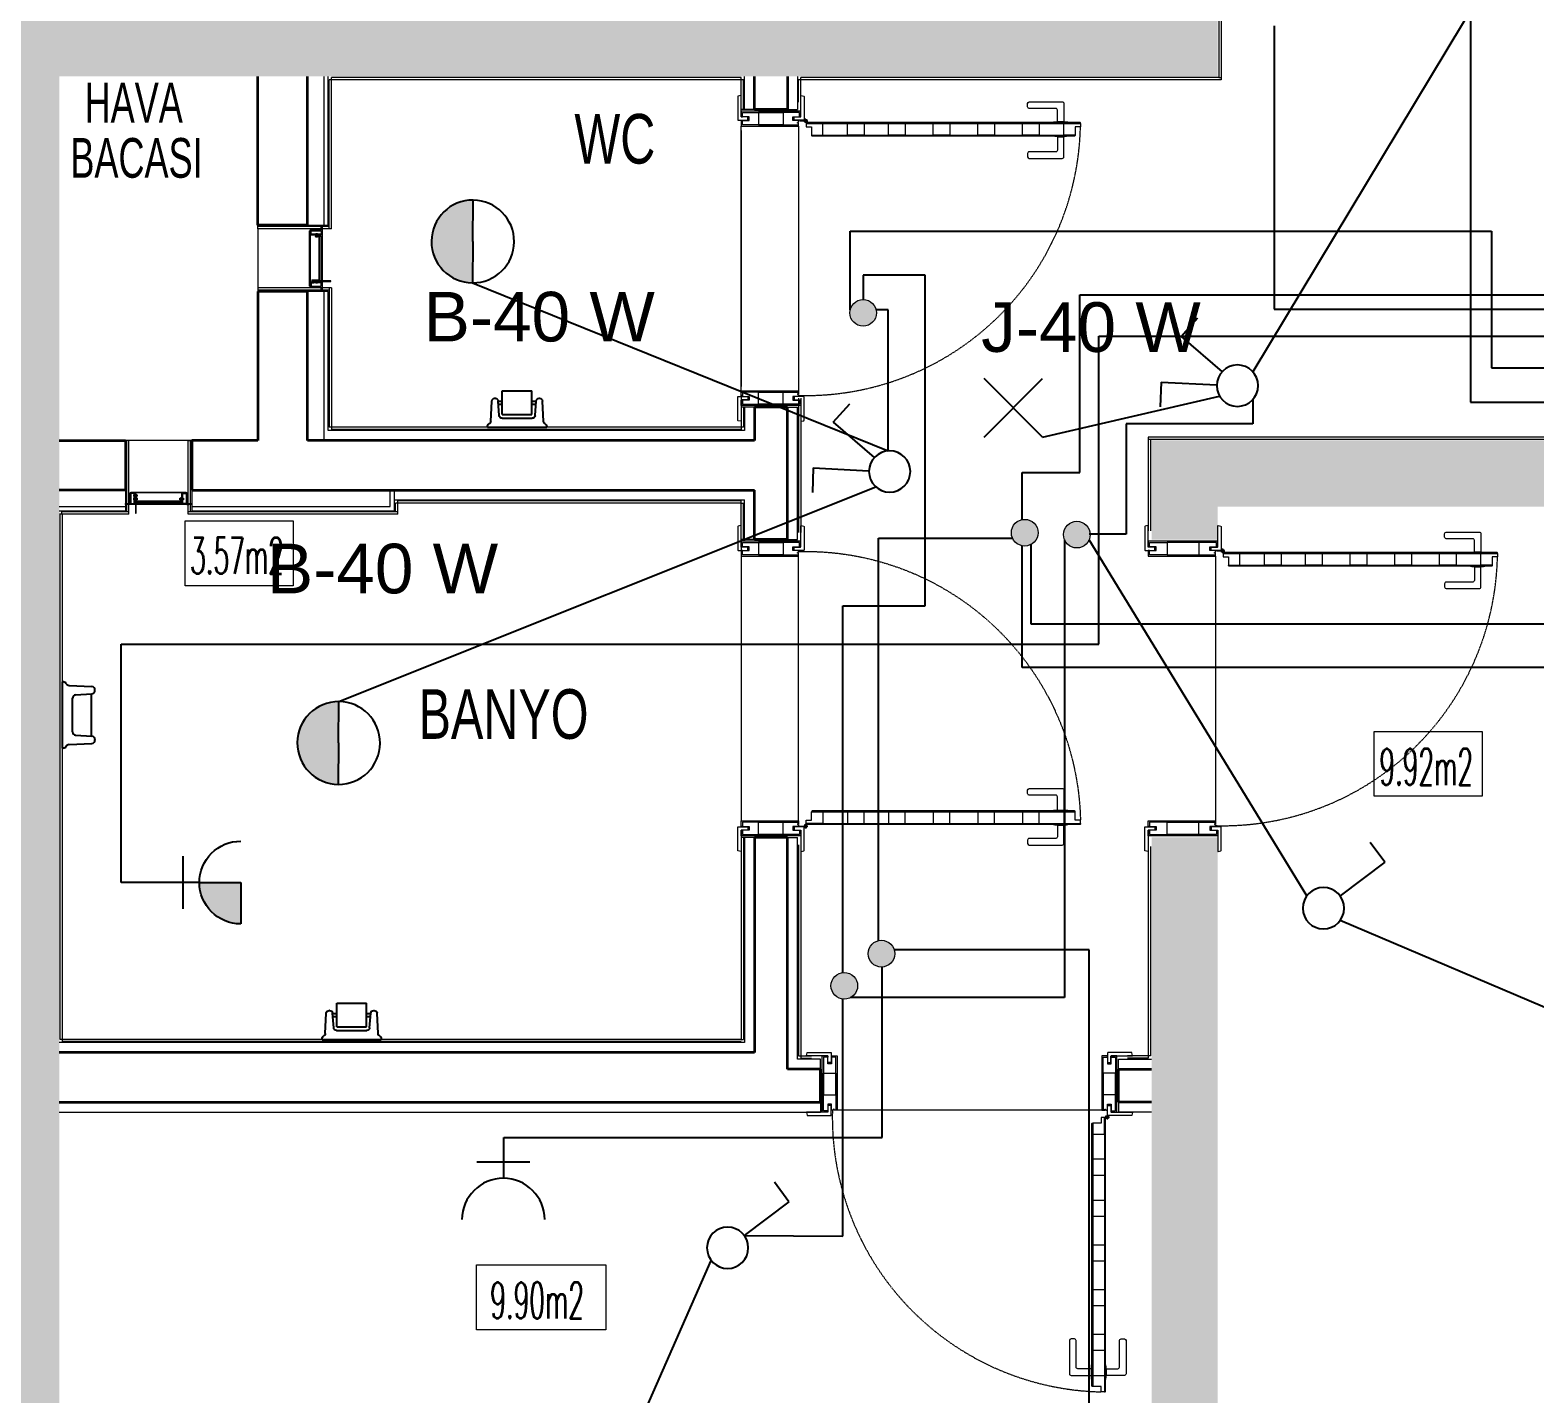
# Model space of a CAD drawing. Header units: millimetres. Extents: x -4402 to 30102, y 1696 to 6551.
# Drawn here: x 19515.5 to 19970.2, y 3876.8 to 4289 of the extents above; entities that cross this region are included whole.
import ezdxf

# ---------------------------------------------------------------- set-up
doc = ezdxf.new("R2010")
doc.units = ezdxf.units.MM
doc.linetypes.add('HIDDEN', pattern=[0.375, 0.25, -0.125])
for name, color, linetype, lineweight in [('ARMATUR', 1, 'Continuous', 20), ('D', 4, 'Continuous', 35), ('HA', 8, 'Continuous', 20), ('I', 3, 'Continuous', 18), ('KP', 1, 'Continuous', 20), ('MH', 20, 'Continuous', 20), ('P', 1, 'Continuous', 20), ('S', 6, 'Continuous', 20), ('TF', 1, 'Continuous', 20), ('YA', 3, 'Continuous', 13), ('YYM', 20, 'Continuous', 18)]:
    doc.layers.add(name, color=color, linetype=linetype, lineweight=lineweight)
for name, color, linetype in [('BOYA', 253, 'Continuous'), ('ELEKTRİK YAZI', 2, 'Continuous'), ('LİNYE', 4, 'Continuous'), ('SEMBOL', 1, 'Continuous'), ('VTCONT', 1, 'Continuous')]:
    doc.layers.add(name, color=color, linetype=linetype)
doc.layers.get('TF').off()
doc.styles.add('1', font='arial.ttf', dxfattribs={"height": 18})
doc.styles.add('SIMPLEX', font='SIMPLEX.SHX', dxfattribs={"width": 0.65, "height": 10})
doc.styles.get("Standard").update_dxf_attribs({"font": 'arial.ttf'})

# ---------------------------------------------------------------- blocks, each defined once
blk = doc.blocks.new('KP-90-3')
at = {"layer": 'KP'}
for p, q in [((9.67, -3.4), (12.18, -3.4)), ((11.5, -4.05), (11.5, -2.72)), ((86.8, -3.83), (90.3, -3.83)), ((87.55, -3.68), (89.55, -3.68)), ((86.8, -8.11), (90.3, -8.11)), ((87.55, -8.26), (89.55, -8.26))]:
    blk.add_line(p, q, dxfattribs=at)
at = {"layer": 'KP', "ltscale": 3}
blk.add_line((9.38, -5), (9.38, -85), dxfattribs=at)
at = {"layer": 'KP', "color": 1, "ltscale": 3}
for points in [[(-11, -3.25), (-9.1, -3.25, 0.414214), (-9, -3.15), (-9, -2.35, 0.414214), (-9.1, -2.25), (-10.9, -2.25, -0.414214), (-11, -2.15), (-11, 4.14, 0.453592), (-11.11, 4.23), (-11.91, 4.06, 0.375902), (-12, 3.96), (-12, -3.15, 0.414214), (-11.9, -3.25), (-11, -3.25)], [(10, -3.25), (8.1, -3.25, -0.414214), (8, -3.15), (8, -2.35, -0.414214), (8.1, -2.25), (9.9, -2.25, 0.414214), (10, -2.15), (10, 4.14, -0.453592), (10.11, 4.23), (10.91, 4.06, -0.375902), (11, 3.96), (11, -3.15, -0.414214), (10.9, -3.25), (10, -3.25)], [(-11, -86.75), (-9.1, -86.75, -0.414214), (-9, -86.85), (-9, -87.65, -0.414214), (-9.1, -87.75), (-10.9, -87.75, 0.414214), (-11, -87.85), (-11, -94.14, -0.453592), (-11.11, -94.23), (-11.91, -94.06, -0.375902), (-12, -93.96), (-12, -86.85, -0.414214), (-11.9, -86.75), (-11, -86.75)], [(10, -86.75), (8.1, -86.75, 0.414214), (8, -86.85), (8, -87.65, 0.414214), (8.1, -87.75), (9.9, -87.75, -0.414214), (10, -87.85), (10, -94.14, 0.453592), (10.11, -94.23), (10.91, -94.06, 0.375902), (11, -93.96), (11, -86.85, 0.414214), (10.9, -86.75), (10, -86.75)]]:
    blk.add_lwpolyline(points, format="xyb", dxfattribs=at)
at = {"layer": 'KP'}
for points in [[(87.55, -3.68), (87.55, -0.2, 0.414214), (87.05, 0.3), (79.05, 0.3, -0.414214), (78.55, 0.8), (78.55, 1.79, -0.410092), (79.05, 2.3), (89.05, 2.3, -0.414214), (89.55, 1.8), (89.55, -3.68)], [(90.75, -3.9), (90.75, -3.88, 0.414214), (90.7, -3.83), (86.4, -3.83, 0.414214), (86.35, -3.88), (86.35, -3.9)], [(87.55, -8.26), (87.55, -12.3, -0.414214), (87.05, -12.8), (79.05, -12.8, 0.414214), (78.55, -13.3), (78.55, -14.29, 0.410092), (79.05, -14.8), (89.05, -14.8, 0.414214), (89.55, -14.3), (89.55, -8.26)], [(90.75, -8.04), (90.75, -8.06, -0.414214), (90.7, -8.11), (86.4, -8.11, -0.414214), (86.35, -8.06), (86.35, -8.04)]]:
    blk.add_lwpolyline(points, format="xyb", dxfattribs=at)
at = {"layer": 'KP', "ltscale": 3}
for points in [[(9.6, -2.2), (10, -2.2), (10, -0.5), (-11, -0.5), (-11, -2.2), (-10.6, -2.2)], [(-10.6, -3.3), (-11, -3.3), (-11, -5), (9.38, -5), (9.38, -4.6)], [(-10.6, -2.2), (-10.6, -0.9), (-5.25, -0.9), (-5.25, -4.6), (-10.6, -4.6), (-10.6, -4.1), (-10.6, -4.1), (-10.6, -3.9), (-10.6, -3.9), (-10.6, -3.3), (-8.6, -3.3), (-8.6, -2.2), (-10.6, -2.2)], [(4.25, -0.9), (-5.25, -0.9), (-5.25, -4.6), (4.25, -4.6)], [(9.6, -2.2), (9.6, -0.9), (4.25, -0.9), (4.25, -4.6), (9.38, -4.6), (9.38, -4.1), (9.08, -4.1), (9.08, -3.9), (9.38, -3.9), (9.38, -3.3), (7.6, -3.3), (7.6, -2.2), (9.6, -2.2)], [(11.65, -4.22), (11.65, -5.22), (13.3, -5.22), (13.3, -7.72), (16.65, -7.72), (16.65, -4.22), (11.65, -4.22), (11.65, -5.22)], [(94.55, -4.22), (94.55, -5.22), (92.9, -5.22), (92.9, -7.72), (89.55, -7.72), (89.55, -4.22), (94.55, -4.22), (94.55, -5.22)], [(-10.6, -86.7), (-11, -86.7), (-11, -85), (9.38, -85), (9.38, -85.4)], [(-10.6, -87.8), (-10.6, -89.1), (-5.25, -89.1), (-5.25, -85.4), (-10.6, -85.4), (-10.6, -85.9), (-10.6, -85.9), (-10.6, -86.1), (-10.6, -86.1), (-10.6, -86.7), (-8.6, -86.7), (-8.6, -87.8), (-10.6, -87.8)], [(4.25, -89.1), (-5.25, -89.1), (-5.25, -85.4), (4.25, -85.4)], [(9.6, -87.8), (9.6, -89.1), (4.25, -89.1), (4.25, -85.4), (9.38, -85.4), (9.38, -85.9), (9.08, -85.9), (9.08, -86.1), (9.38, -86.1), (9.38, -86.7), (7.6, -86.7), (7.6, -87.8), (9.6, -87.8)], [(9.6, -87.8), (10, -87.8), (10, -89.5), (-11, -89.5), (-11, -87.8), (-10.6, -87.8)]]:
    blk.add_lwpolyline(points, dxfattribs=at)
for points in [[(94.55, -4.22), (94.55, -4.1, 0.414214), (94.35, -3.9), (11.9, -3.9, 0.414214), (11.65, -4.15), (11.65, -4.22)], [(92.9, -7.72), (92.9, -7.84, -0.414214), (92.7, -8.04), (13.55, -8.04, -0.414214), (13.3, -7.79), (13.3, -7.72)]]:
    blk.add_lwpolyline(points, format="xyb", close=True, dxfattribs=at)
for points in [[(24.15, -4.22), (29.15, -4.22), (29.15, -7.72), (24.15, -7.72)], [(36.55, -4.22), (41.55, -4.22), (41.55, -7.72), (36.55, -7.72)], [(50.05, -4.22), (55.05, -4.22), (55.05, -7.72), (50.05, -7.72)], [(63.55, -4.22), (68.55, -4.22), (68.55, -7.72), (63.55, -7.72)], [(77.05, -4.22), (82.05, -4.22), (82.05, -7.72), (77.05, -7.72)]]:
    blk.add_lwpolyline(points, close=True, dxfattribs=at)
at = {"layer": 'KP'}
for points in [[(87.55, -3.68), (87.25, -3.83)], [(89.55, -3.68), (89.85, -3.83)], [(87.55, -8.26), (87.25, -8.11)], [(89.55, -8.26), (89.85, -8.11)]]:
    blk.add_lwpolyline(points, dxfattribs=at)
for radius in [0.5, 0.42]:
    blk.add_circle((11.5, -3.4), radius, dxfattribs=at)
at = {"layer": 'KP', "color": 8, "linetype": 'HIDDEN', "ltscale": 0.5}
blk.add_arc((11.5, -3.4), 83.05, 268.5373, 358.7443, dxfattribs=at)
blk = doc.blocks.new('KW901')
at = {"layer": 'KP', "ltscale": 3}
for p, q in [((-85, 8), (-5, 8)), ((-5, -9.38), (-85, -9.38))]:
    blk.add_line(p, q, dxfattribs=at)
at = {"layer": 'KP'}
for p, q in [((-4.05, -11.5), (-2.72, -11.5)), ((-3.4, -9.67), (-3.4, -12.18)), ((-8.26, -87.55), (-8.26, -89.55)), ((-8.11, -86.8), (-8.11, -90.3)), ((-3.83, -86.8), (-3.83, -90.3)), ((-3.68, -87.55), (-3.68, -89.55))]:
    blk.add_line(p, q, dxfattribs=at)
at = {"layer": 'KP', "color": 1, "ltscale": 3}
for points in [[(-86.75, 8), (-86.75, 6.1, -0.414214), (-86.85, 6), (-87.65, 6, -0.414214), (-87.75, 6.1), (-87.75, 7.9, 0.414214), (-87.85, 8), (-94.14, 8, -0.453592), (-94.23, 8.11), (-94.06, 8.91, -0.375902), (-93.96, 9), (-86.85, 9, -0.414214), (-86.75, 8.9), (-86.75, 8)], [(-3.25, 8), (-3.25, 6.1, 0.414214), (-3.15, 6), (-2.35, 6, 0.414214), (-2.25, 6.1), (-2.25, 7.9, -0.414214), (-2.15, 8), (4.14, 8, 0.453592), (4.23, 8.11), (4.06, 8.91, 0.375902), (3.96, 9), (-3.15, 9, 0.414214), (-3.25, 8.9), (-3.25, 8)], [(-86.75, -10), (-86.75, -8.1, 0.414214), (-86.85, -8), (-87.65, -8, 0.414214), (-87.75, -8.1), (-87.75, -9.9, -0.414214), (-87.85, -10), (-94.14, -10, 0.453592), (-94.23, -10.11), (-94.06, -10.91, 0.375902), (-93.96, -11), (-86.85, -11, 0.414214), (-86.75, -10.9), (-86.75, -10)], [(-3.25, -10), (-3.25, -8.1, -0.414214), (-3.15, -8), (-2.35, -8, -0.414214), (-2.25, -8.1), (-2.25, -9.9, 0.414214), (-2.15, -10), (4.14, -10, -0.453592), (4.23, -10.11), (4.06, -10.91, -0.375902), (3.96, -11), (-3.15, -11, -0.414214), (-3.25, -10.9), (-3.25, -10)]]:
    blk.add_lwpolyline(points, format="xyb", dxfattribs=at)
at = {"layer": 'KP', "ltscale": 3}
for points in [[(-87.8, -9.6), (-87.8, -10), (-89.5, -10), (-89.5, 8), (-87.8, 8), (-87.8, 7.6)], [(-87.8, 7.6), (-89.1, 7.6), (-89.1, -4.75), (-85.4, -4.75), (-85.4, 7.6), (-85.9, 7.6), (-85.9, 7.6), (-86.1, 7.6), (-86.1, 7.6), (-86.7, 7.6), (-86.7, 5.6), (-87.8, 5.6), (-87.8, 7.6)], [(-86.7, 7.6), (-86.7, 8), (-85, 8), (-85, -9.38), (-85.4, -9.38)], [(-3.3, 7.6), (-3.3, 8), (-5, 8), (-5, -9.38), (-4.6, -9.38)], [(-2.2, 7.6), (-0.9, 7.6), (-0.9, -4.75), (-4.6, -4.75), (-4.6, 7.6), (-4.1, 7.6), (-4.1, 7.6), (-3.9, 7.6), (-3.9, 7.6), (-3.3, 7.6), (-3.3, 5.6), (-2.2, 5.6), (-2.2, 7.6)], [(-2.2, -9.6), (-2.2, -10), (-0.5, -10), (-0.5, 8), (-2.2, 8), (-2.2, 7.6)], [(-87.8, -9.6), (-89.1, -9.6), (-89.1, 2.75), (-85.4, 2.75), (-85.4, -9.38), (-85.9, -9.38), (-85.9, -9.08), (-86.1, -9.08), (-86.1, -9.38), (-86.7, -9.38), (-86.7, -7.6), (-87.8, -7.6), (-87.8, -9.6)], [(-89.1, 2.75), (-89.1, -4.75), (-85.4, -4.75), (-85.4, 2.75)], [(-2.2, -9.6), (-0.9, -9.6), (-0.9, 2.75), (-4.6, 2.75), (-4.6, -9.38), (-4.1, -9.38), (-4.1, -9.08), (-3.9, -9.08), (-3.9, -9.38), (-3.3, -9.38), (-3.3, -7.6), (-2.2, -7.6), (-2.2, -9.6)], [(-0.9, 2.75), (-0.9, -4.75), (-4.6, -4.75), (-4.6, 2.75)], [(-4.22, -11.65), (-5.22, -11.65), (-5.22, -13.3), (-7.72, -13.3), (-7.72, -16.65), (-4.22, -16.65), (-4.22, -11.65), (-5.22, -11.65)], [(-4.22, -94.55), (-5.22, -94.55), (-5.22, -92.9), (-7.72, -92.9), (-7.72, -89.55), (-4.22, -89.55), (-4.22, -94.55), (-5.22, -94.55)]]:
    blk.add_lwpolyline(points, dxfattribs=at)
for points in [[(-7.72, -92.9), (-7.84, -92.9, -0.414214), (-8.04, -92.7), (-8.04, -13.55, -0.414214), (-7.79, -13.3), (-7.72, -13.3)], [(-4.22, -94.55), (-4.1, -94.55, 0.414214), (-3.9, -94.35), (-3.9, -11.9, 0.414214), (-4.15, -11.65), (-4.22, -11.65)]]:
    blk.add_lwpolyline(points, format="xyb", close=True, dxfattribs=at)
for points in [[(-4.22, -24.15), (-4.22, -29.15), (-7.72, -29.15), (-7.72, -24.15)], [(-4.22, -36.55), (-4.22, -41.55), (-7.72, -41.55), (-7.72, -36.55)], [(-4.22, -50.05), (-4.22, -55.05), (-7.72, -55.05), (-7.72, -50.05)], [(-4.22, -63.55), (-4.22, -68.55), (-7.72, -68.55), (-7.72, -63.55)], [(-4.22, -77.05), (-4.22, -82.05), (-7.72, -82.05), (-7.72, -77.05)]]:
    blk.add_lwpolyline(points, close=True, dxfattribs=at)
at = {"layer": 'KP'}
for points in [[(-8.26, -87.55), (-12.3, -87.55, -0.414214), (-12.8, -87.05), (-12.8, -79.05, 0.414214), (-13.3, -78.55), (-14.29, -78.55, 0.410092), (-14.8, -79.05), (-14.8, -89.05, 0.414214), (-14.3, -89.55), (-8.26, -89.55)], [(-3.68, -87.55), (-0.2, -87.55, 0.414214), (0.3, -87.05), (0.3, -79.05, -0.414214), (0.8, -78.55), (1.79, -78.55, -0.410092), (2.3, -79.05), (2.3, -89.05, -0.414214), (1.8, -89.55), (-3.68, -89.55)], [(-8.04, -90.75), (-8.06, -90.75, -0.414214), (-8.11, -90.7), (-8.11, -86.4, -0.414214), (-8.06, -86.35), (-8.04, -86.35)], [(-3.9, -90.75), (-3.88, -90.75, 0.414214), (-3.83, -90.7), (-3.83, -86.4, 0.414214), (-3.88, -86.35), (-3.9, -86.35)]]:
    blk.add_lwpolyline(points, format="xyb", dxfattribs=at)
for points in [[(-8.26, -87.55), (-8.11, -87.25)], [(-8.26, -89.55), (-8.11, -89.85)], [(-3.68, -87.55), (-3.83, -87.25)], [(-3.68, -89.55), (-3.83, -89.85)]]:
    blk.add_lwpolyline(points, dxfattribs=at)
for radius in [0.5, 0.42]:
    blk.add_circle((-3.4, -11.5), radius, dxfattribs=at)
at = {"layer": 'KP', "color": 8, "linetype": 'HIDDEN', "ltscale": 0.5}
blk.add_arc((-3.4, -11.5), 83.05, 178.5373, 268.7443, dxfattribs=at)
blk = doc.blocks.new('KAGITLIK PL 1')
at = {"layer": 'ARMATUR', "linetype": 'Continuous'}
blk.add_line((2.09, 0), (-2.12, 0), dxfattribs=at)
at = {"layer": 'VTCONT'}
for p, q in [((-8.94, 0), (8.94, 0)), ((8.94, -0.2), (8.94, 0)), ((-8.01, -1.72), (-7.68, -7.9)), ((-5.44, -3.51), (-5.77, -7.9)), ((-4.55, -2.69), (4.53, -2.69)), ((-4.49, -3.8), (-4.49, -10.96)), ((-4.49, -3.8), (4.46, -3.8)), ((4.46, -3.8), (4.46, -10.96)), ((5.42, -3.51), (5.74, -7.9)), ((7.98, -1.72), (7.66, -7.9)), ((-6.66, -8.73), (-6.79, -8.73)), ((-5.76, -7.83), (-4.49, -7.83)), ((-5.7, -6.94), (-4.49, -6.94)), ((4.46, -6.94), (5.67, -6.94)), ((4.46, -7.83), (5.74, -7.83)), ((6.64, -8.73), (6.76, -8.73)), ((-4.49, -10.96), (4.46, -10.96))]:
    blk.add_line(p, q, dxfattribs=at)
for centre, start, end in [((-8.07, -0.2), 166.7807, 242.3329), ((-8.9, -1.79), 4.2364, 62.3329), ((-4.55, -3.58), 90, 175.7636), ((4.53, -3.58), 4.2364, 90), ((8.87, -1.79), 117.6671, 175.7636), ((8.04, -0.2), 297.6671, 0), ((-6.79, -7.83), 184.2364, 270), ((-6.66, -7.83), 270, 355.7636), ((6.64, -7.83), 184.2364, 270), ((6.76, -7.83), 270, 355.7636)]:
    blk.add_arc(centre, 0.895, start, end, dxfattribs=at)
blk = doc.blocks.new('KPO90-1')
at = {"layer": 'KP', "ltscale": 3}
blk.add_line((-5, -7.38), (-85, -7.38), dxfattribs=at)
at = {"layer": 'KP'}
for p, q in [((-3.4, -7.67), (-3.4, -10.18)), ((-4.05, -9.5), (-2.72, -9.5)), ((-8.26, -85.55), (-8.26, -87.55)), ((-8.11, -84.8), (-8.11, -88.3)), ((-3.83, -84.8), (-3.83, -88.3)), ((-3.68, -85.55), (-3.68, -87.55))]:
    blk.add_line(p, q, dxfattribs=at)
at = {"layer": 'KP', "color": 1, "ltscale": 3}
for points in [[(-86.75, 9), (-86.75, 7.1, -0.414214), (-86.85, 7), (-87.65, 7, -0.414214), (-87.75, 7.1), (-87.75, 8.9, 0.414214), (-87.85, 9), (-94.14, 9, -0.453592), (-94.23, 9.11), (-94.06, 9.91, -0.375902), (-93.96, 10), (-86.85, 10, -0.414214), (-86.75, 9.9), (-86.75, 9)], [(-3.25, 9), (-3.25, 7.1, 0.414214), (-3.15, 7), (-2.35, 7, 0.414214), (-2.25, 7.1), (-2.25, 8.9, -0.414214), (-2.15, 9), (4.14, 9, 0.453592), (4.23, 9.11), (4.06, 9.91, 0.375902), (3.96, 10), (-3.15, 10, 0.414214), (-3.25, 9.9), (-3.25, 9)], [(-86.75, -8), (-86.75, -6.1, 0.414214), (-86.85, -6), (-87.65, -6, 0.414214), (-87.75, -6.1), (-87.75, -7.9, -0.414214), (-87.85, -8), (-94.14, -8, 0.453592), (-94.23, -8.11), (-94.06, -8.91, 0.375902), (-93.96, -9), (-86.85, -9, 0.414214), (-86.75, -8.9), (-86.75, -8)], [(-3.25, -8), (-3.25, -6.1, -0.414214), (-3.15, -6), (-2.35, -6, -0.414214), (-2.25, -6.1), (-2.25, -7.9, 0.414214), (-2.15, -8), (4.14, -8, -0.453592), (4.23, -8.11), (4.06, -8.91, -0.375902), (3.96, -9), (-3.15, -9, -0.414214), (-3.25, -8.9), (-3.25, -8)]]:
    blk.add_lwpolyline(points, format="xyb", dxfattribs=at)
at = {"layer": 'KP', "ltscale": 3}
for points in [[(-87.8, -7.6), (-87.8, -8), (-89.5, -8), (-89.5, 9), (-87.8, 9), (-87.8, 8.6)], [(-87.8, 8.6), (-89.1, 8.6), (-89.1, -2.75), (-85.4, -2.75), (-85.4, 8.6), (-85.9, 8.6), (-85.9, 8.6), (-86.1, 8.6), (-86.1, 8.6), (-86.7, 8.6), (-86.7, 6.6), (-87.8, 6.6), (-87.8, 8.6)], [(-86.7, 8.6), (-86.7, 9), (-85, 9), (-85, -7.38), (-85.4, -7.38)], [(-3.3, 8.6), (-3.3, 9), (-5, 9), (-5, -7.38), (-4.6, -7.38)], [(-2.2, 8.6), (-0.9, 8.6), (-0.9, -2.75), (-4.6, -2.75), (-4.6, 8.6), (-4.1, 8.6), (-4.1, 8.6), (-3.9, 8.6), (-3.9, 8.6), (-3.3, 8.6), (-3.3, 6.6), (-2.2, 6.6), (-2.2, 8.6)], [(-2.2, -7.6), (-2.2, -8), (-0.5, -8), (-0.5, 9), (-2.2, 9), (-2.2, 8.6)], [(-87.8, -7.6), (-89.1, -7.6), (-89.1, 3.75), (-85.4, 3.75), (-85.4, -7.38), (-85.9, -7.38), (-85.9, -7.08), (-86.1, -7.08), (-86.1, -7.38), (-86.7, -7.38), (-86.7, -5.6), (-87.8, -5.6), (-87.8, -7.6)], [(-89.1, 3.75), (-89.1, -2.75), (-85.4, -2.75), (-85.4, 3.75)], [(-2.2, -7.6), (-0.9, -7.6), (-0.9, 3.75), (-4.6, 3.75), (-4.6, -7.38), (-4.1, -7.38), (-4.1, -7.08), (-3.9, -7.08), (-3.9, -7.38), (-3.3, -7.38), (-3.3, -5.6), (-2.2, -5.6), (-2.2, -7.6)], [(-0.9, 3.75), (-0.9, -2.75), (-4.6, -2.75), (-4.6, 3.75)], [(-4.22, -9.65), (-5.22, -9.65), (-5.22, -11.3), (-7.72, -11.3), (-7.72, -14.65), (-4.22, -14.65), (-4.22, -9.65), (-5.22, -9.65)], [(-4.22, -92.55), (-5.22, -92.55), (-5.22, -90.9), (-7.72, -90.9), (-7.72, -87.55), (-4.22, -87.55), (-4.22, -92.55), (-5.22, -92.55)]]:
    blk.add_lwpolyline(points, dxfattribs=at)
for points in [[(-7.72, -90.9), (-7.84, -90.9, -0.414214), (-8.04, -90.7), (-8.04, -11.55, -0.414214), (-7.79, -11.3), (-7.72, -11.3)], [(-4.22, -92.55), (-4.1, -92.55, 0.414214), (-3.9, -92.35), (-3.9, -9.9, 0.414214), (-4.15, -9.65), (-4.22, -9.65)]]:
    blk.add_lwpolyline(points, format="xyb", close=True, dxfattribs=at)
for points in [[(-4.22, -22.15), (-4.22, -27.15), (-7.72, -27.15), (-7.72, -22.15)], [(-4.22, -34.55), (-4.22, -39.55), (-7.72, -39.55), (-7.72, -34.55)], [(-4.22, -48.05), (-4.22, -53.05), (-7.72, -53.05), (-7.72, -48.05)], [(-4.22, -61.55), (-4.22, -66.55), (-7.72, -66.55), (-7.72, -61.55)], [(-4.22, -75.05), (-4.22, -80.05), (-7.72, -80.05), (-7.72, -75.05)]]:
    blk.add_lwpolyline(points, close=True, dxfattribs=at)
at = {"layer": 'KP'}
for points in [[(-8.26, -85.55), (-12.3, -85.55, -0.414214), (-12.8, -85.05), (-12.8, -77.05, 0.414214), (-13.3, -76.55), (-14.29, -76.55, 0.410092), (-14.8, -77.05), (-14.8, -87.05, 0.414214), (-14.3, -87.55), (-8.26, -87.55)], [(-3.68, -85.55), (-0.2, -85.55, 0.414214), (0.3, -85.05), (0.3, -77.05, -0.414214), (0.8, -76.55), (1.79, -76.55, -0.410092), (2.3, -77.05), (2.3, -87.05, -0.414214), (1.8, -87.55), (-3.68, -87.55)], [(-8.04, -88.75), (-8.06, -88.75, -0.414214), (-8.11, -88.7), (-8.11, -84.4, -0.414214), (-8.06, -84.35), (-8.04, -84.35)], [(-3.9, -88.75), (-3.88, -88.75, 0.414214), (-3.83, -88.7), (-3.83, -84.4, 0.414214), (-3.88, -84.35), (-3.9, -84.35)]]:
    blk.add_lwpolyline(points, format="xyb", dxfattribs=at)
for points in [[(-8.26, -85.55), (-8.11, -85.25)], [(-3.68, -85.55), (-3.83, -85.25)], [(-8.26, -87.55), (-8.11, -87.85)], [(-3.68, -87.55), (-3.83, -87.85)]]:
    blk.add_lwpolyline(points, dxfattribs=at)
for radius in [0.5, 0.42]:
    blk.add_circle((-3.4, -9.5), radius, dxfattribs=at)
at = {"layer": 'KP', "color": 8, "linetype": 'HIDDEN', "ltscale": 0.5}
blk.add_arc((-3.4, -9.5), 83.05, 178.5373, 268.7443, dxfattribs=at)
blk = doc.blocks.new('WC-1')
at = {"layer": 'P'}
for p, q in [((4.4, -1.45), (4.4, -0.85)), ((4.4, -2.95), (4.4, -17.05))]:
    blk.add_line(p, q, dxfattribs=at)
at = {"layer": 'P', "color": 8}
for points in [[(0.8, -18.35), (0.6, -18.35), (0.6, -1.65), (0.8, -1.65)], [(2.88, -3.43), (2.96, -3.43), (2.96, -3.56), (2.5, -3.56), (2.5, -3.43), (2.56, -3.43), (2.56, -2.65), (2.5, -2.65), (2.5, -2.52), (2.96, -2.52), (2.96, -2.65), (2.88, -2.65)], [(7, -16.98), (7, -16.8), (1.33, -16.8), (1.33, -16.98)], [(1.81, -17.35), (1.89, -17.35), (1.89, -17.48), (1.43, -17.48), (1.43, -17.35), (1.5, -17.35), (1.5, -16.57), (1.43, -16.57), (1.43, -16.44), (1.89, -16.44), (1.89, -16.57), (1.81, -16.57)], [(2.88, -17.35), (2.96, -17.35), (2.96, -17.48), (2.5, -17.48), (2.5, -17.35), (2.56, -17.35), (2.56, -16.57), (2.5, -16.57), (2.5, -16.44), (2.96, -16.44), (2.96, -16.57), (2.88, -16.57)]]:
    blk.add_lwpolyline(points, close=True, dxfattribs=at)
at = {"layer": 'P'}
for points in [[(4.4, 0), (4.4, -2.95), (0.8, -2.95), (0.8, -1.35), (4.1, -1.35), (4.1, 0)], [(1.1, -1.65), (4.1, -1.65), (4.1, -2.65), (1.1, -2.65)], [(3.6, -3.25), (2.33, -3.25), (2.33, -3.43), (3.39, -3.43), (3.39, -16.57), (1.33, -16.57), (1.33, -16.75), (3.6, -16.75)], [(1.1, -18.35), (4.1, -18.35), (4.1, -17.35), (1.1, -17.35)]]:
    blk.add_lwpolyline(points, close=True, dxfattribs=at)
at = {"layer": 'P', "color": 8}
blk.add_lwpolyline([(3.67, -3.25), (4.06, -3.25), (4.06, -16.75), (3.67, -16.75)], dxfattribs=at)
at = {"layer": 'P'}
blk.add_lwpolyline([(4.1, -20), (4.1, -18.65), (0.8, -18.65), (0.8, -17.05), (4.4, -17.05), (4.4, -20), (4.1, -20)], dxfattribs=at)
blk = doc.blocks.new('SABUNLUK PL 1')
at = {"layer": 'VTCONT'}
for p, q in [((-9.99, -0.23), (-9.99, 0)), ((-9.99, 0), (9.99, 0)), ((10.01, -0.23), (10.01, 0)), ((-8.92, -1.93), (-8.56, -8.82)), ((-6.06, -3.93), (-6.42, -8.82)), ((-5.06, -3), (5.08, -3)), ((6.08, -3.93), (6.44, -8.82)), ((8.94, -1.93), (8.58, -8.82)), ((-6.41, -8.75), (6.44, -8.75)), ((-7.42, -9.75), (-7.56, -9.75)), ((7.44, -9.75), (7.58, -9.75))]:
    blk.add_line(p, q, dxfattribs=at)
for centre, start, end in [((-8.99, -0.23), 180, 242.3329), ((-9.92, -2), 4.2364, 62.3329), ((-5.06, -4), 90, 175.7636), ((5.08, -4), 4.2364, 90), ((9.94, -2), 117.6671, 175.7636), ((9.01, -0.23), 297.6671, 0), ((-7.56, -8.75), 184.2364, 270), ((-7.42, -8.75), 270, 355.7636), ((7.44, -8.75), 184.2364, 270), ((7.58, -8.75), 270, 355.7636)]:
    blk.add_arc(centre, 1, start, end, dxfattribs=at)
blk = doc.blocks.new('Armatür_Lamba')
at = {"layer": 'SEMBOL'}
for p, q in [((8.84, -8.84), (-8.84, 8.84)), ((-8.84, -8.84), (8.84, 8.84))]:
    blk.add_line(p, q, dxfattribs=at)
blk = doc.blocks.new('Armatür_Etanj')
at = {"layer": 'SEMBOL'}
h = blk.add_hatch(color=256, dxfattribs=at)
edge = h.paths.add_edge_path()
edge.add_arc((0, 0), 12.5, 89.5619, 269.5619)
edge.add_line((-0.1, -12.5), (0, 0))
edge.add_line((0, 0), (0.1, 12.5))
for q in [(0.1, 12.5), (-0.1, -12.5)]:
    blk.add_line((0, 0), q, dxfattribs=at)
for start, end in [(89.5619, 269.5619), (269.5619, 89.5619)]:
    blk.add_arc((0, 0), 12.5, start, end, dxfattribs=at)
blk = doc.blocks.new('Priz_Topraklı etanj')
at = {"layer": 'SEMBOL'}
h = blk.add_hatch(color=256, dxfattribs=at)
edge = h.paths.add_edge_path()
edge.add_line((0, 0), (0, 12.5))
edge.add_line((0, 12.5), (-12.5, 12.5))
edge.add_arc((0, 12.5), 12.5, 180, 270)
for p, q in [((0, 12.5), (-12.5, 12.5)), ((0, 0), (0, 12.5)), ((8, -5), (-8, -5))]:
    blk.add_line(p, q, dxfattribs=at)
for start, end in [(180, 270), (270, 0)]:
    blk.add_arc((0, 12.5), 12.5, start, end, dxfattribs=at)
blk = doc.blocks.new('Anahtar_Adi')
at = {"layer": 'SEMBOL'}
for q in [(0.03, 6.25), (7.66, 23.11)]:
    blk.add_line((0.29, 23.14), q, dxfattribs=at)
blk.add_circle((0, 0), 6.25, dxfattribs=at)
blk = doc.blocks.new('Anahtar_Komutatör')
at = {"layer": 'SEMBOL'}
for p, q in [((-6.68, 21.62), (-13.82, 19.31)), ((-6.68, 21.62), (-1.93, 5.95)), ((8.37, 21.56), (2.35, 5.79)), ((8.37, 21.56), (15.32, 18.75))]:
    blk.add_line(p, q, dxfattribs=at)
blk.add_circle((0, 0), 6.25, dxfattribs=at)
blk = doc.blocks.new('Priz_Topraklı')
at = {"layer": 'SEMBOL'}
blk.add_line((8, -5), (-8, -5), dxfattribs=at)
blk.add_arc((0, 12.5), 12.5, 180, 0, dxfattribs=at)
blk = doc.blocks.new('Buat_Daire')
at = {"layer": 'SEMBOL', "lineweight": 20}
h = blk.add_hatch(color=256, dxfattribs=at)
edge = h.paths.add_edge_path()
edge.add_arc((0, 0), 4.03, 0, 360)
blk.add_circle((0, 0), 4.03, dxfattribs=at)

msp = doc.modelspace()

# ---------------------------------------------------------------- hatches: boundary and pattern name
at = {"layer": 'BOYA', "linetype": 'Continuous'}
for points in [[(19874.32, 4299.98), (19854.32, 4299.98), (19854.32, 4294.98), (19524.32, 4294.98), (19524.32, 4844.98), (19504.32, 4844.98), (19504.32, 4294.98), (19174.32, 4294.98), (19174.32, 4299.98), (19154.32, 4299.98), (19154.32, 4294.98), (19154.32, 4274.98), (19504.32, 4274.98), (19504.32, 3624.98), (19524.32, 3624.98), (19524.32, 4274.98), (19874.32, 4274.98)], [(20204.32, 4164.98), (20134.32, 4164.98), (20134.32, 4234.98), (20114.32, 4234.98), (20114.32, 4164.98), (19854.32, 4164.98), (19854.32, 4134.98), (19874.32, 4134.98), (19874.32, 4144.98), (20184.32, 4144.98), (20184.32, 3784.98), (20204.32, 3784.98)], [(19874.32, 4044.98), (19854.32, 4044.98), (19854.32, 3624.98), (19874.32, 3624.98)]]:
    msp.add_hatch(color=256, dxfattribs=at).paths.add_polyline_path(points)

# ---------------------------------------------------------------- linework, layer by layer
for p, q in [((19950.73, 4379.78), (19950.73, 4176.54)), ((19832.67, 4155.26), (19832.67, 4209)), ((19832.67, 4209), (20086.72, 4209)), ((19838.44, 4103.38), (19838.44, 4196.45)), ((19838.44, 4196.45), (20086.72, 4196.45)), ((19950.73, 4176.54), (20086.72, 4176.54)), ((19815.19, 4141.03), (19815.19, 4155.26)), ((19815.19, 4155.26), (19832.67, 4155.26)), ((19771.88, 4013.81), (19771.88, 4135.48)), ((19771.88, 4135.48), (19812.31, 4135.48)), ((19815.19, 4096.33), (19815.19, 4133.13)), ((19817.95, 4109.48), (19817.95, 4133.54)), ((19992.5, 4109.48), (19817.95, 4109.48)), ((19543.02, 4031.37), (19543.02, 4103.38)), ((19543.02, 4103.38), (19838.44, 4103.38)), ((20171.16, 4096.33), (19815.19, 4096.33)), ((19835.53, 4011.03), (19776.59, 4011.03)), ((19835.53, 3769.67), (19835.53, 4011.03)), ((19772.93, 3954.31), (19772.93, 4005.84)), ((19658.66, 3941.99), (19658.66, 3954.31)), ((19658.66, 3954.31), (19772.93, 3954.31))]:
    msp.add_line(p, q)
at = {"color": 9, "true_color": 0xd19cc7}
for p, q in [((19981.9, 4346.79), (19884.94, 4185.69)), ((19891.35, 4290.22), (19891.35, 4204.67)), ((19763.28, 4204.47), (19763.28, 4228.21)), ((19763.28, 4228.21), (19957, 4228.21)), ((19957, 4228.21), (19957, 4186.87)), ((19785.89, 4214.88), (19767.15, 4214.88)), ((19767.15, 4214.88), (19767.15, 4207.55)), ((19785.89, 4115.03), (19785.89, 4214.88)), ((19649.16, 4212.59), (19774.76, 4161.81)), ((19774.76, 4204.47), (19771.12, 4204.47)), ((19774.76, 4161.81), (19774.76, 4204.47)), ((19891.35, 4204.67), (20086.72, 4204.67)), ((19957, 4186.87), (20086.72, 4186.87)), ((19821.4, 4165.98), (19874.89, 4178.37)), ((19884.94, 4177.35), (19884.94, 4169.97)), ((19884.94, 4169.97), (19846.62, 4169.97)), ((19846.62, 4169.97), (19846.62, 4136.6)), ((19608.82, 4086.04), (19771.01, 4150.95)), ((19828.03, 4134.93), (19828.03, 3996.58)), ((19846.62, 4136.6), (19835.47, 4136.6)), ((19901.24, 4027.32), (19835.47, 4134.93)), ((19761.01, 4004.16), (19761.01, 4115.03)), ((19761.01, 4115.03), (19785.89, 4115.03)), ((20021.61, 3973.02), (19911.3, 4019.89)), ((19828.03, 3996.58), (19763.36, 3996.58)), ((19761.01, 3924.55), (19761.01, 3996.15)), ((19731.26, 3924.72), (19761.01, 3924.55)), ((19673.34, 3808.07), (19721.28, 3917.19))]:
    msp.add_line(p, q, dxfattribs=at)
at = {"layer": 'D'}
for p, q in [((19584.32, 4229.98), (19584.32, 4274.98)), ((19599.32, 4229.98), (19599.32, 4274.98)), ((19734.32, 4264.98), (19734.32, 4274.98)), ((19744.32, 4274.98), (19744.32, 4264.98)), ((19744.32, 4264.98), (19734.32, 4264.98)), ((19599.32, 4229.98), (19584.32, 4229.98)), ((19584.32, 4209.98), (19584.32, 4164.98)), ((19599.32, 4209.98), (19584.32, 4209.98)), ((19599.32, 4164.98), (19599.32, 4209.98)), ((19734.32, 4174.98), (19734.32, 4164.98)), ((19744.32, 4174.98), (19734.32, 4174.98)), ((19744.32, 4134.98), (19744.32, 4174.98)), ((19524.32, 4164.98), (19544.32, 4164.98)), ((19544.32, 4164.98), (19544.32, 4149.98)), ((19564.32, 4164.98), (19564.32, 4149.98)), ((19584.32, 4164.98), (19564.32, 4164.98)), ((19734.32, 4164.98), (19599.32, 4164.98)), ((19544.32, 4149.98), (19524.32, 4149.98)), ((19564.32, 4149.98), (19734.32, 4149.98)), ((19734.32, 4134.98), (19734.32, 4149.98)), ((19744.32, 4134.98), (19734.32, 4134.98)), ((19744.32, 4044.98), (19734.32, 4044.98)), ((19734.32, 4044.98), (19734.32, 3979.98)), ((19744.32, 3974.98), (19744.32, 4044.98)), ((19734.32, 3979.98), (19524.32, 3979.98)), ((19754.32, 3974.98), (19744.32, 3974.98)), ((19754.32, 3964.98), (19754.32, 3974.98)), ((19844.32, 3964.98), (19844.32, 3974.98)), ((19844.32, 3974.98), (19854.32, 3974.98)), ((19524.32, 3964.98), (19754.32, 3964.98)), ((19854.32, 3964.98), (19844.32, 3964.98))]:
    msp.add_line(p, q, dxfattribs=at)
at = {"layer": 'HA'}
for p, q in [((19874.62, 4297.28), (19874.62, 4274.68)), ((19605.87, 4228.93), (19605.87, 4273.98)), ((19730.32, 4274.68), (19606.57, 4274.68)), ((19731.02, 4264.98), (19731.02, 4273.98)), ((19747.62, 4267.18), (19747.62, 4273.98)), ((19874.62, 4274.68), (19748.32, 4274.68)), ((19605.87, 4229.63), (19584.32, 4229.63)), ((19605.87, 4210.33), (19584.32, 4210.33)), ((19605.87, 4211.03), (19605.87, 4168.98)), ((19731.02, 4174.98), (19731.02, 4168.98)), ((19747.62, 4177.78), (19747.62, 4137.18)), ((19544.67, 4143.43), (19544.67, 4164.98)), ((19563.97, 4143.43), (19563.97, 4164.98)), ((19730.32, 4168.28), (19606.57, 4168.28)), ((20113.32, 4165.28), (19854.02, 4165.28)), ((19854.02, 4165.28), (19854.02, 4137.68)), ((19730.32, 4146.68), (19626.57, 4146.68)), ((19525.07, 4142.73), (19524.37, 4142.73)), ((19524.62, 3983.98), (19524.62, 4142.73)), ((19545.37, 4143.43), (19525.07, 4143.43)), ((19525.07, 4142.73), (19525.07, 4143.43)), ((19626.57, 4143.43), (19563.97, 4143.43)), ((19625.87, 4143.43), (19625.87, 4145.98)), ((19731.02, 4134.98), (19731.02, 4145.98)), ((19731.02, 4044.98), (19731.02, 3983.98)), ((19747.62, 4042.78), (19747.62, 3978.98)), ((19854.02, 4042.28), (19854.02, 3978.98)), ((19730.32, 3983.28), (19525.32, 3983.28)), ((19748.32, 3978.28), (19751.62, 3978.28)), ((19853.32, 3978.28), (19847.02, 3978.28))]:
    msp.add_line(p, q, dxfattribs=at)
at = {"layer": 'I'}
for p, q in [((19875.32, 4297.28), (19875.32, 4273.98)), ((19606.57, 4273.98), (19605.87, 4273.98)), ((19606.57, 4273.98), (19606.57, 4274.68)), ((19606.57, 4228.93), (19606.57, 4273.98)), ((19730.32, 4273.98), (19606.57, 4273.98)), ((19730.32, 4273.98), (19730.32, 4274.68)), ((19731.02, 4273.98), (19730.32, 4273.98)), ((19730.32, 4266.18), (19730.32, 4273.98)), ((19875.32, 4273.98), (19747.62, 4273.98)), ((19748.32, 4267.18), (19748.32, 4274.68)), ((19874.62, 4274.68), (19875.32, 4274.68)), ((19584.32, 4228.93), (19584.32, 4229.98)), ((19606.57, 4228.93), (19584.32, 4228.93)), ((19606.57, 4211.03), (19584.32, 4211.03)), ((19584.32, 4211.03), (19584.32, 4209.98)), ((19606.57, 4211.03), (19606.57, 4168.98)), ((19730.32, 4178.78), (19730.32, 4168.98)), ((19748.32, 4177.78), (19748.32, 4137.18)), ((19545.37, 4164.98), (19544.32, 4164.98)), ((19545.37, 4142.73), (19545.37, 4164.98)), ((19563.27, 4142.73), (19563.27, 4164.98)), ((19563.27, 4164.98), (19564.32, 4164.98)), ((19606.57, 4168.98), (19605.87, 4168.98)), ((19730.32, 4168.98), (19606.57, 4168.98)), ((19606.57, 4168.98), (19606.57, 4168.28)), ((19731.02, 4168.98), (19730.32, 4168.98)), ((19730.32, 4168.98), (19730.32, 4168.28)), ((20113.32, 4165.98), (19853.32, 4165.98)), ((19853.32, 4165.98), (19853.32, 4141.53)), ((19854.02, 4165.28), (19853.32, 4165.28)), ((19626.57, 4142.73), (19626.57, 4146.68)), ((19730.32, 4145.98), (19730.32, 4146.68)), ((19545.37, 4142.73), (19525.07, 4142.73)), ((19525.32, 3983.28), (19525.32, 4142.73)), ((19545.37, 4143.43), (19544.67, 4143.43)), ((19563.97, 4143.43), (19563.27, 4143.43)), ((19626.57, 4142.73), (19563.27, 4142.73)), ((19730.32, 4145.98), (19625.87, 4145.98)), ((19730.32, 4136.18), (19730.32, 4145.98)), ((19730.32, 4145.98), (19731.02, 4145.98)), ((19853.32, 4141.53), (19853.32, 4137.68)), ((19730.32, 4043.78), (19730.32, 3983.98)), ((19748.32, 4042.78), (19748.32, 3978.98)), ((19853.32, 4042.28), (19853.32, 3978.98)), ((19730.32, 3983.98), (19524.62, 3983.98)), ((19730.32, 3983.98), (19731.02, 3983.98)), ((19747.62, 3978.98), (19748.32, 3978.98)), ((19748.32, 3978.98), (19748.32, 3978.28)), ((19748.32, 3978.98), (19751.62, 3978.98)), ((19853.32, 3978.98), (19847.02, 3978.98)), ((19854.02, 3978.98), (19853.32, 3978.98)), ((19853.32, 3978.98), (19853.32, 3978.28))]:
    msp.add_line(p, q, dxfattribs=at)
at = {"layer": 'KP'}
for p, q in [((19730.42, 4181.3), (19730.42, 4258.66)), ((19584.32, 4228.93), (19584.32, 4211.03)), ((19564.32, 4164.98), (19544.32, 4164.98)), ((19563.27, 4164.98), (19545.37, 4164.98)), ((19730.42, 4051.3), (19730.42, 4133.66))]:
    msp.add_line(p, q, dxfattribs=at)
at = {"layer": 'LİNYE'}
msp.add_line((19566.64, 4031.37), (19543.02, 4031.37), dxfattribs=at)
at = {"layer": 'S'}
for p, q in [((19604.32, 4229.98), (19604.32, 4274.98)), ((19605.57, 4229.98), (19605.57, 4274.98)), ((19731.32, 4264.98), (19731.32, 4274.98)), ((19747.32, 4274.98), (19747.32, 4264.98)), ((19734.32, 4264.98), (19730.32, 4264.98)), ((19744.32, 4264.98), (19747.32, 4264.98)), ((19599.32, 4229.98), (19605.57, 4229.98)), ((19734.32, 4174.98), (19730.32, 4174.98)), ((19731.32, 4174.98), (19731.32, 4167.98)), ((19744.32, 4174.98), (19747.32, 4174.98)), ((19747.32, 4134.98), (19747.32, 4174.98)), ((19731.32, 4167.98), (19605.57, 4167.98)), ((19544.32, 4149.98), (19544.32, 4143.73)), ((19564.32, 4149.98), (19564.32, 4143.73)), ((19625.57, 4143.73), (19625.57, 4149.98)), ((19625.57, 4146.98), (19731.32, 4146.98)), ((19731.32, 4134.98), (19731.32, 4146.98)), ((19524.32, 4143.73), (19544.32, 4143.73)), ((19564.32, 4143.73), (19625.57, 4143.73)), ((19734.32, 4134.98), (19730.32, 4134.98)), ((19744.32, 4134.98), (19747.32, 4134.98)), ((19734.32, 4044.98), (19730.32, 4044.98)), ((19731.32, 4044.98), (19731.32, 3982.98)), ((19744.32, 4044.98), (19747.32, 4044.98)), ((19747.32, 3977.98), (19747.32, 4044.98)), ((19731.32, 3982.98), (19524.32, 3982.98)), ((19754.32, 3977.98), (19747.32, 3977.98)), ((19754.32, 3974.98), (19754.32, 3977.98)), ((19844.32, 3977.98), (19854.32, 3977.98)), ((19844.32, 3974.98), (19844.32, 3977.98)), ((19754.32, 3964.98), (19754.32, 3961.98)), ((19844.32, 3964.98), (19844.32, 3961.98)), ((19524.32, 3961.98), (19754.32, 3961.98)), ((19854.32, 3961.98), (19844.32, 3961.98))]:
    msp.add_line(p, q, dxfattribs=at)
for points in [[(19605.57, 4167.98), (19605.57, 4209.98), (19599.32, 4209.98)], [(19604.32, 4164.98), (19604.32, 4209.98)]]:
    msp.add_lwpolyline(points, dxfattribs=at)
at = {"layer": 'YA'}
for p, q in [((19624.32, 4144.98), (19624.32, 4149.98)), ((19524.32, 4144.98), (19544.32, 4144.98)), ((19564.32, 4144.98), (19624.32, 4144.98))]:
    msp.add_line(p, q, dxfattribs=at)
at = {"layer": 'YYM'}
for points in [[(19562.32, 4140.64), (19594.96, 4140.64), (19594.96, 4121.06), (19562.32, 4121.06)], [(19921.63, 4077.02), (19954.26, 4077.02), (19954.26, 4057.45), (19921.63, 4057.45)], [(19650.37, 3915.8), (19689.47, 3915.8), (19689.47, 3896.23), (19650.37, 3896.23)]]:
    msp.add_lwpolyline(points, close=True, dxfattribs=at)

# ---------------------------------------------------------------- block references
at = {"layer": 'BOYA', "rotation": 90}
msp.add_blockref('SABUNLUK PL 1', (19525.32, 4081.98), dxfattribs=at)
at = {"layer": 'KP', "linetype": 'ByBlock', "rotation": 90}
msp.add_blockref('KW901', (19738.32, 4264.98), dxfattribs=at)
at = {"layer": 'KP', "linetype": 'ByBlock', "xscale": -1, "rotation": 90}
msp.add_blockref('KW901', (19738.32, 4044.98), dxfattribs=at)
at = {"layer": 'KP'}
for name, p in [('KP-90-3', (19864.32, 4134.98)), ('KPO90-1', (19844.32, 3969.98))]:
    msp.add_blockref(name, p, dxfattribs=at)
at = {"layer": 'P'}
msp.add_blockref('WC-1', (19599.32, 4229.98), dxfattribs=at)
at = {"layer": 'P', "rotation": 270}
msp.add_blockref('WC-1', (19564.32, 4149.98), dxfattribs=at)
at = {"layer": 'SEMBOL'}
for name, p in [('Armatür_Etanj', (19649.25, 4225.09)), ('Buat_Daire', (19767.2, 4203.51)), ('Buat_Daire', (19816.01, 4137.08)), ('Buat_Daire', (19831.75, 4136.5)), ('Armatür_Etanj', (19608.72, 4073.54)), ('Buat_Daire', (19772.72, 4009.87)), ('Buat_Daire', (19761.5, 4000.16))]:
    msp.add_blockref(name, p, dxfattribs=at)
at = {"layer": 'SEMBOL', "xscale": -1}
for name, p, rotation in [('Anahtar_Komutatör', (19880.29, 4181.52), 66.06183654405108), ('Anahtar_Komutatör', (19775.2, 4155.58), 66.06183654405108), ('Priz_Topraklı etanj', (19566.64, 4031.37), 270), ('Anahtar_Adi', (19906.27, 4023.61), 306.1390368805912), ('Anahtar_Adi', (19726.24, 3921), 306.1390368805912)]:
    msp.add_blockref(name, p, dxfattribs=dict(at, rotation=rotation))
msp.add_blockref('Armatür_Lamba', (19812.56, 4174.82), dxfattribs=at)
at = {"layer": 'SEMBOL', "rotation": 180}
msp.add_blockref('Priz_Topraklı', (19658.48, 3941.99), dxfattribs=at)
at = {"layer": 'TF', "xscale": -1, "rotation": 180}
for p in [(19662.66, 4168.98), (19612.66, 3983.98)]:
    msp.add_blockref('KAGITLIK PL 1', p, dxfattribs=at)

# ---------------------------------------------------------------- texts
at = {"layer": 'ELEKTRİK YAZI'}
for s, p in [('B-40 W', (19634.4, 4194.87)), ('J-40 W', (19802.85, 4191.72)), ('B-40 W', (19587.05, 4118.75))]:
    msp.add_text(s, height=15, dxfattribs=at).set_placement(p)
at = {"layer": 'MH', "style": '1'}
for s, height, width, p in [('HAVA ', 12, 0.65, (19531.96, 4261.03)), ('WC', 15, 0.7, (19679.96, 4248.62)), ('BACASI', 12, 0.65, (19527.66, 4244.35)), ('BANYO', 15, 0.7, (19632.87, 4074.79))]:
    msp.add_text(s, height=height, dxfattribs=dict(at, width=width)).set_placement(p)
at = {"layer": 'YYM', "style": 'SIMPLEX', "width": 0.5}
for s, p in [('3.57m2', (19563.86, 4124.66)), ('9.92m2', (19923.17, 4060.84)), ('9.90m2', (19654.54, 3899.63))]:
    msp.add_text(s, height=11, dxfattribs=at).set_placement(p)

doc.saveas('drawing.dxf')
